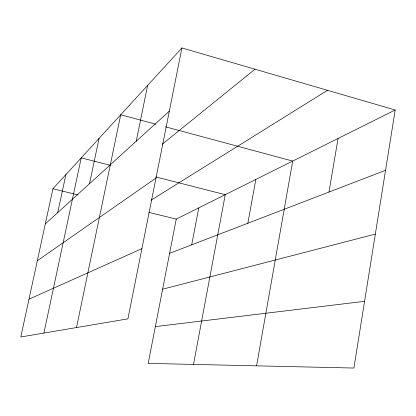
<?xml version="1.0" encoding="UTF-8"?>
<svg xmlns="http://www.w3.org/2000/svg" width="416" height="416" viewBox="0 0 416 416"><rect width="100%" height="100%" fill="white"/><g stroke="black" fill="none" stroke-linecap="round" stroke-linejoin="round"><path stroke-width="0.62" d="M395.2 109.996L353.896 368.046L148.19 363.386L176.254 219.107L395.2 109.996L181.927 47.954L52.931 188.75L20.8 336.97L127.91 318.859L181.927 47.954M328.994 192.046L338.057 138.476M256.589 365.841L292.703 161.08L165.506 126.823M247.842 223.252L255.819 179.457M193.518 364.411L225.248 194.693L155.672 176.899M191.708 244.832L198.77 207.891M136.23 141.232L147.628 85.394M76.513 327.548L120.718 114.759L155.553 124.145M89.508 183.706L99.055 138.408M43.904 333.065L81.229 157.862L110.583 165.37M57.72 212.612L65.894 174.6M45.313 223.891L169.328 111.14M162.198 144.248L255.013 69.217M37.326 260.728L155.984 178.064M151.039 200.19L327.475 90.298M28.995 299.177L141.903 248.664M169.598 253.334L385.549 170.305M162.62 289.203L375.336 234.099M155.34 326.617L364.577 301.314M52.931 188.75L78.12 194.948M148.86 212.363L176.254 219.107"/></g></svg>
